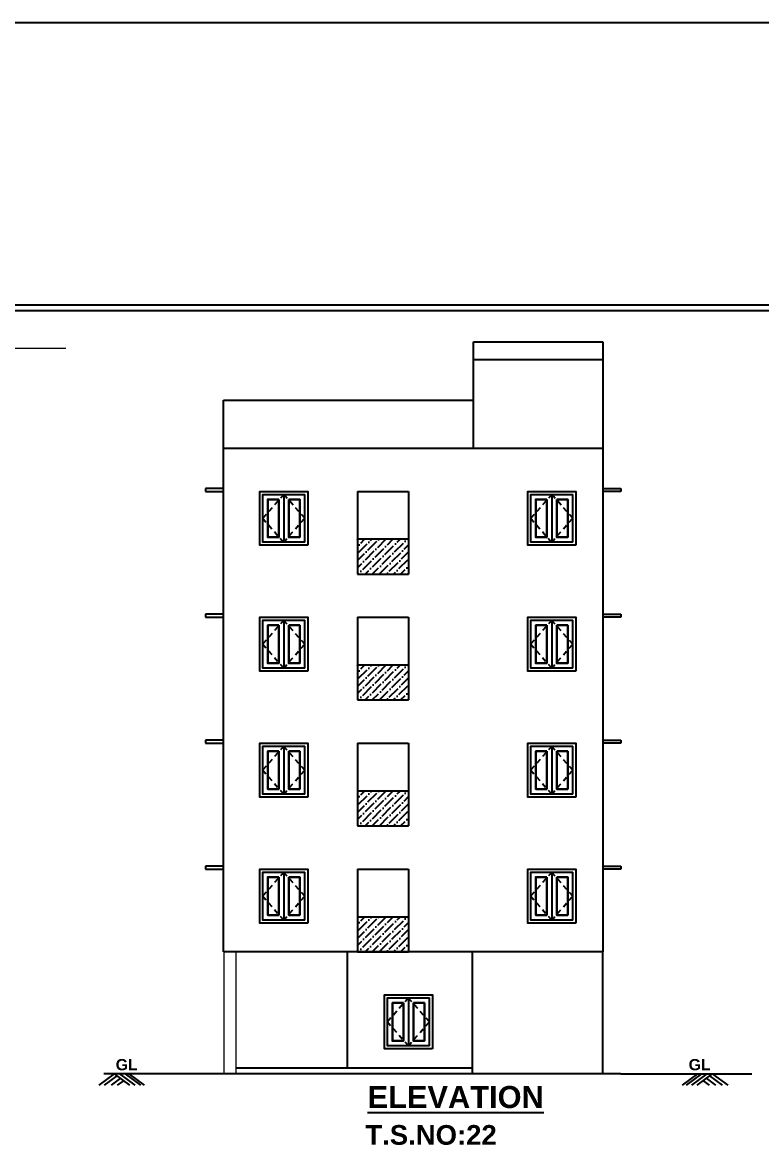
# Model space of a CAD drawing. Header units: metres. Extents: x 7583 to 7845, y 447 to 541.
# Drawn here: x 7623.79 to 7642.57, y 494.42 to 522.99 of the extents above; entities that cross this region are included whole.
import ezdxf

# ---------------------------------------------------------------- set-up
doc = ezdxf.new("R2010")
doc.units = ezdxf.units.M
doc.linetypes.add('HIDDEN2', pattern=[0.1875, 0.125, -0.0625])
doc.layers.add('NORTH_DIRECTION', color=7, linetype='Continuous', lineweight=0)
doc.styles.get("Standard").update_dxf_attribs({"font": 'arialbd.ttf'})
doc.styles.add('style4', font='arialbd.ttf', dxfattribs={"height": 3.81})

msp = doc.modelspace()

# ---------------------------------------------------------------- hatches: boundary and pattern name
at = {"ltscale": 3}
h = msp.add_hatch(dxfattribs=at)
h.set_pattern_fill('ANSI36', color=256, scale=0.04)
h.set_pattern_definition([(45, (341.3872, -240.20687), (0.067351921, 0.2469570433), [0.3175, -0.0635, 0, -0.0635])])
h.paths.add_polyline_path([(7632.302, 509.852), (7632.302, 508.969), (7633.602, 508.969), (7633.602, 509.852)])
h = msp.add_hatch(dxfattribs=at)
h.set_pattern_fill('ANSI36', color=256, scale=0.04)
h.set_pattern_definition([(45, (341.3872, -243.40687), (0.067351921, 0.2469570433), [0.3175, -0.0635, 0, -0.0635])])
h.paths.add_polyline_path([(7632.302, 506.652), (7632.302, 505.769), (7633.602, 505.769), (7633.602, 506.652)])
h = msp.add_hatch(dxfattribs=at)
h.set_pattern_fill('ANSI36', color=256, scale=0.04)
h.set_pattern_definition([(45, (341.38719, -246.60687), (0.067351921, 0.2469570433), [0.3175, -0.0635, 0, -0.0635])])
h.paths.add_polyline_path([(7632.302, 503.452), (7632.302, 502.569), (7633.602, 502.569), (7633.602, 503.452)])
h = msp.add_hatch(dxfattribs=at)
h.set_pattern_fill('ANSI36', color=256, scale=0.04)
h.set_pattern_definition([(45, (341.38719, -249.80687), (0.067351921, 0.2469570433), [0.3175, -0.0635, 0, -0.0635])])
h.paths.add_polyline_path([(7632.302, 500.252), (7632.302, 499.369), (7633.602, 499.369), (7633.602, 500.252)])

# ---------------------------------------------------------------- linework, layer by layer
for p, q in [((7635.246, 512.169, 0), (7635.246, 514.869, 0)), ((7635.246, 514.869, 0), (7638.535, 514.869, 0)), ((7635.246, 514.419, 0), (7638.535, 514.419, 0)), ((7628.899, 513.389, 0), (7635.246, 513.389, 0)), ((7630.428, 510.994, 0), (7630.428, 509.775, 0)), ((7630.961, 509.775, 0), (7630.961, 510.994, 0)), ((7637.237, 510.994, 0), (7637.237, 509.775, 0)), ((7637.77, 509.775, 0), (7637.77, 510.994, 0)), ((7630.428, 507.794, 0), (7630.428, 506.575, 0)), ((7630.961, 506.575, 0), (7630.961, 507.794, 0)), ((7637.237, 507.794, 0), (7637.237, 506.575, 0)), ((7637.77, 506.575, 0), (7637.77, 507.794, 0)), ((7630.428, 504.594, 0), (7630.428, 503.375, 0)), ((7630.961, 503.375, 0), (7630.961, 504.594, 0)), ((7637.237, 504.594, 0), (7637.237, 503.375, 0)), ((7637.77, 503.375, 0), (7637.77, 504.594, 0)), ((7630.428, 501.394, 0), (7630.428, 500.175, 0)), ((7630.961, 500.175, 0), (7630.961, 501.394, 0)), ((7637.237, 501.394, 0), (7637.237, 500.175, 0)), ((7637.77, 500.175, 0), (7637.77, 501.394, 0)), ((7632.045, 496.421), (7632.045, 499.369, 0)), ((7635.226, 496.269), (7635.226, 499.369, 0)), ((7633.596, 498.194), (7633.596, 496.975)), ((7634.129, 496.975), (7634.129, 498.194)), ((7626.122, 496.269, 0), (7625.732, 495.974, 0)), ((7626.122, 496.269, 0), (7626.513, 495.974, 0)), ((7626.26, 496.269, 0), (7626.65, 495.974, 0)), ((7626.397, 496.269, 0), (7626.787, 495.974, 0)), ((7626.496, 496.269, 0), (7626.886, 495.974, 0)), ((7640.944, 496.269, 0), (7640.553, 495.974, 0)), ((7641.043, 496.269, 0), (7640.652, 495.974, 0)), ((7641.18, 496.269, 0), (7640.789, 495.974, 0)), ((7641.317, 496.269, 0), (7640.927, 495.974, 0)), ((7641.317, 496.269, 0), (7641.708, 495.974, 0)), ((7626.191, 496.217, 0), (7625.869, 495.974, 0)), ((7626.278, 496.152, 0), (7626.042, 495.974, 0)), ((7626.357, 496.092, 0), (7626.201, 495.974, 0)), ((7641.083, 496.092, 0), (7641.238, 495.974, 0)), ((7641.162, 496.152, 0), (7641.398, 495.974, 0)), ((7641.248, 496.217, 0), (7641.57, 495.974, 0))]:
    msp.add_line(p, q)
at = {"ltscale": 4}
for p, q in [((7638.535, 514.869, 0), (7638.535, 499.369, 0)), ((7628.899, 499.369, 0), (7628.899, 513.389, 0)), ((7628.899, 512.169, 0), (7638.535, 512.169, 0)), ((7628.899, 511.146, 0), (7628.443, 511.146, 0)), ((7628.443, 511.146, 0), (7628.443, 511.07, 0)), ((7638.535, 511.146, 0), (7638.991, 511.146, 0)), ((7638.991, 511.146, 0), (7638.991, 511.07, 0)), ((7628.443, 511.07, 0), (7628.899, 511.07, 0)), ((7632.302, 511.07, 0), (7632.302, 508.969, 0)), ((7632.302, 511.07, 0), (7633.602, 511.07, 0)), ((7633.602, 511.07, 0), (7633.602, 508.969, 0)), ((7638.991, 511.07, 0), (7638.535, 511.07, 0)), ((7632.302, 508.969, 0), (7633.602, 508.969, 0)), ((7628.899, 507.946, 0), (7628.443, 507.946, 0)), ((7628.443, 507.946, 0), (7628.443, 507.87, 0)), ((7628.443, 507.87, 0), (7628.899, 507.87, 0)), ((7632.302, 507.87, 0), (7632.302, 505.769, 0)), ((7632.302, 507.87, 0), (7633.602, 507.87, 0)), ((7633.602, 507.87, 0), (7633.602, 505.769, 0)), ((7638.535, 507.946, 0), (7638.991, 507.946, 0)), ((7638.991, 507.87, 0), (7638.535, 507.87, 0)), ((7638.991, 507.946, 0), (7638.991, 507.87, 0)), ((7632.302, 505.769, 0), (7633.602, 505.769, 0)), ((7628.899, 504.746, 0), (7628.443, 504.746, 0)), ((7628.443, 504.746, 0), (7628.443, 504.67, 0)), ((7628.443, 504.67, 0), (7628.899, 504.67, 0)), ((7632.302, 504.67, 0), (7632.302, 502.569, 0)), ((7632.302, 504.67, 0), (7633.602, 504.67, 0)), ((7633.602, 504.67, 0), (7633.602, 502.569, 0)), ((7638.535, 504.746, 0), (7638.991, 504.746, 0)), ((7638.991, 504.67, 0), (7638.535, 504.67, 0)), ((7638.991, 504.746, 0), (7638.991, 504.67, 0)), ((7632.302, 502.569, 0), (7633.602, 502.569, 0)), ((7628.899, 501.546, 0), (7628.443, 501.546, 0)), ((7628.443, 501.546, 0), (7628.443, 501.47, 0)), ((7628.443, 501.47, 0), (7628.899, 501.47, 0)), ((7632.302, 501.47, 0), (7632.302, 499.369, 0)), ((7632.302, 501.47, 0), (7633.602, 501.47, 0)), ((7633.602, 501.47, 0), (7633.602, 499.369, 0)), ((7638.535, 501.546, 0), (7638.991, 501.546, 0)), ((7638.991, 501.47, 0), (7638.535, 501.47, 0)), ((7638.991, 501.546, 0), (7638.991, 501.47, 0)), ((7638.54, 499.369, 0), (7628.899, 499.369, 0)), ((7632.302, 499.369, 0), (7633.602, 499.369, 0)), ((7638.54, 499.369, 0), (7638.535, 499.369, 0)), ((7638.535, 496.269, 0), (7638.535, 499.369, 0)), ((7638.991, 496.269, 0), (7625.855, 496.269, 0)), ((7629.209, 496.421, 0), (7635.226, 496.421, 0)), ((7638.991, 496.269, 0), (7642.324, 496.269, 0))]:
    msp.add_line(p, q, dxfattribs=at)
at = {"linetype": 'HIDDEN2'}
for p, q in [((7630.428, 510.994, 0), (7629.895, 510.385, 0)), ((7630.961, 510.385, 0), (7630.428, 510.994, 0)), ((7637.237, 510.994, 0), (7636.704, 510.385, 0)), ((7637.77, 510.385, 0), (7637.237, 510.994, 0)), ((7629.895, 510.385, 0), (7630.428, 509.775, 0)), ((7630.428, 509.775, 0), (7630.961, 510.385, 0)), ((7636.704, 510.385, 0), (7637.237, 509.775, 0)), ((7637.237, 509.775, 0), (7637.77, 510.385, 0)), ((7630.428, 507.794, 0), (7629.895, 507.185, 0)), ((7630.961, 507.185, 0), (7630.428, 507.794, 0)), ((7637.237, 507.794, 0), (7636.704, 507.185, 0)), ((7637.77, 507.185, 0), (7637.237, 507.794, 0)), ((7629.895, 507.185, 0), (7630.428, 506.575, 0)), ((7630.428, 506.575, 0), (7630.961, 507.185, 0)), ((7636.704, 507.185, 0), (7637.237, 506.575, 0)), ((7637.237, 506.575, 0), (7637.77, 507.185, 0)), ((7630.428, 504.594, 0), (7629.895, 503.985, 0)), ((7630.961, 503.985, 0), (7630.428, 504.594, 0)), ((7637.237, 504.594, 0), (7636.704, 503.985, 0)), ((7637.77, 503.985, 0), (7637.237, 504.594, 0)), ((7629.895, 503.985, 0), (7630.428, 503.375, 0)), ((7630.428, 503.375, 0), (7630.961, 503.985, 0)), ((7636.704, 503.985, 0), (7637.237, 503.375, 0)), ((7637.237, 503.375, 0), (7637.77, 503.985, 0)), ((7630.428, 501.394, 0), (7629.895, 500.785, 0)), ((7630.961, 500.785, 0), (7630.428, 501.394, 0)), ((7637.237, 501.394, 0), (7636.704, 500.785, 0)), ((7637.77, 500.785, 0), (7637.237, 501.394, 0)), ((7629.895, 500.785, 0), (7630.428, 500.175, 0)), ((7630.428, 500.175, 0), (7630.961, 500.785, 0)), ((7636.704, 500.785, 0), (7637.237, 500.175, 0)), ((7637.237, 500.175, 0), (7637.77, 500.785, 0)), ((7633.596, 498.194), (7633.063, 497.585, 0)), ((7634.129, 497.585), (7633.596, 498.194)), ((7633.063, 497.585, 0), (7633.596, 496.975)), ((7633.596, 496.975), (7634.129, 497.585))]:
    msp.add_line(p, q, dxfattribs=at)
at = {"lineweight": -3, "ltscale": 4}
for p, q in [((7633.602, 509.852, 0), (7632.302, 509.852, 0)), ((7633.602, 506.652, 0), (7632.302, 506.652, 0)), ((7633.602, 503.452, 0), (7632.302, 503.452, 0)), ((7633.602, 500.252, 0), (7632.302, 500.252, 0))]:
    msp.add_line(p, q, dxfattribs=at)
at = {"lineweight": 5, "ltscale": 15}
for p, q in [((7628.905, 499.369, 0), (7628.905, 496.269, 0)), ((7629.209, 499.369, 0), (7629.209, 496.269, 0))]:
    msp.add_line(p, q, dxfattribs=at)
for points in [[(7614.066, 522.987), (7825.601, 522.987), (7825.601, 449.476), (7614.066, 449.476)], [(7702.101, 515.806), (7621.487, 515.806), (7621.505, 455.669), (7702.12, 455.669)], [(7701.956, 515.66), (7621.633, 515.66), (7621.651, 455.815), (7701.974, 455.815)], [(7634.205, 496.899), (7632.987, 496.899), (7632.987, 498.27), (7634.205, 498.27)]]:
    msp.add_lwpolyline(points, close=True)
at = {"elevation": 0}
for points in [[(7631.037, 509.699), (7629.819, 509.699), (7629.819, 511.07), (7631.037, 511.07)], [(7637.846, 509.699), (7636.628, 509.699), (7636.628, 511.07), (7637.846, 511.07)], [(7631.037, 506.499), (7629.819, 506.499), (7629.819, 507.87), (7631.037, 507.87)], [(7637.846, 506.499), (7636.628, 506.499), (7636.628, 507.87), (7637.846, 507.87)], [(7631.037, 503.299), (7629.819, 503.299), (7629.819, 504.67), (7631.037, 504.67)], [(7637.846, 503.299), (7636.628, 503.299), (7636.628, 504.67), (7637.846, 504.67)], [(7631.037, 500.099), (7629.819, 500.099), (7629.819, 501.47), (7631.037, 501.47)], [(7637.846, 500.099), (7636.628, 500.099), (7636.628, 501.47), (7637.846, 501.47)]]:
    msp.add_lwpolyline(points, close=True, dxfattribs=at)
for points in [[(7630.961, 509.775), (7629.895, 509.775), (7629.895, 510.994), (7630.961, 510.994)], [(7637.77, 509.775), (7636.704, 509.775), (7636.704, 510.994), (7637.77, 510.994)], [(7630.961, 506.575), (7629.895, 506.575), (7629.895, 507.794), (7630.961, 507.794)], [(7637.77, 506.575), (7636.704, 506.575), (7636.704, 507.794), (7637.77, 507.794)], [(7630.961, 503.375), (7629.895, 503.375), (7629.895, 504.594), (7630.961, 504.594)], [(7637.77, 503.375), (7636.704, 503.375), (7636.704, 504.594), (7637.77, 504.594)], [(7630.961, 500.175), (7629.895, 500.175), (7629.895, 501.394), (7630.961, 501.394)], [(7637.77, 500.175), (7636.704, 500.175), (7636.704, 501.394), (7637.77, 501.394)], [(7634.129, 496.975), (7633.063, 496.975), (7633.063, 498.194), (7634.129, 498.194)]]:
    msp.add_lwpolyline(points, dxfattribs=at)
at = {"lineweight": 30, "ltscale": 4, "elevation": 0}
for points in [[(7630.301, 510.867), (7630.301, 509.902), (7630.022, 509.902), (7630.022, 510.867)], [(7630.555, 510.867), (7630.555, 509.902), (7630.834, 509.902), (7630.834, 510.867)], [(7637.111, 510.867), (7637.111, 509.902), (7636.831, 509.902), (7636.831, 510.867)], [(7637.364, 510.867), (7637.364, 509.902), (7637.644, 509.902), (7637.644, 510.867)], [(7630.301, 507.667), (7630.301, 506.702), (7630.022, 506.702), (7630.022, 507.667)], [(7630.555, 507.667), (7630.555, 506.702), (7630.834, 506.702), (7630.834, 507.667)], [(7637.111, 507.667), (7637.111, 506.702), (7636.831, 506.702), (7636.831, 507.667)], [(7637.364, 507.667), (7637.364, 506.702), (7637.644, 506.702), (7637.644, 507.667)], [(7630.301, 504.467), (7630.301, 503.502), (7630.022, 503.502), (7630.022, 504.467)], [(7630.555, 504.467), (7630.555, 503.502), (7630.834, 503.502), (7630.834, 504.467)], [(7637.111, 504.467), (7637.111, 503.502), (7636.831, 503.502), (7636.831, 504.467)], [(7637.364, 504.467), (7637.364, 503.502), (7637.644, 503.502), (7637.644, 504.467)], [(7630.301, 501.267), (7630.301, 500.302), (7630.022, 500.302), (7630.022, 501.267)], [(7630.555, 501.267), (7630.555, 500.302), (7630.834, 500.302), (7630.834, 501.267)], [(7637.111, 501.267), (7637.111, 500.302), (7636.831, 500.302), (7636.831, 501.267)], [(7637.364, 501.267), (7637.364, 500.302), (7637.644, 500.302), (7637.644, 501.267)]]:
    msp.add_lwpolyline(points, close=True, dxfattribs=at)
at = {"lineweight": 30, "ltscale": 4}
for points in [[(7633.469, 498.067), (7633.469, 497.102), (7633.19, 497.102), (7633.19, 498.067)], [(7633.723, 498.067), (7633.723, 497.102), (7634.002, 497.102), (7634.002, 498.067)]]:
    msp.add_lwpolyline(points, close=True, dxfattribs=at)
at = {"layer": 'NORTH_DIRECTION'}
msp.add_lwpolyline([(7624.893, 514.705), (7624.893, 514.705), (7622.648, 514.705), (7623.447, 514.06)], dxfattribs=at)

# ---------------------------------------------------------------- texts
for s, height, p in [('GL', 0.2869, (7626.16, 496.356, 0)), ('GL', 0.2869, (7640.716, 496.356, 0)), ('%%UELEVATION', 0.56, (7632.559, 495.397, 0))]:
    msp.add_text(s, height=height).set_placement(p)
at = {"lineweight": 25, "style": 'style4'}
msp.add_text('T.S.NO:22', height=0.5, dxfattribs=at).set_placement((7632.503, 494.464))

doc.saveas('drawing.dxf')
